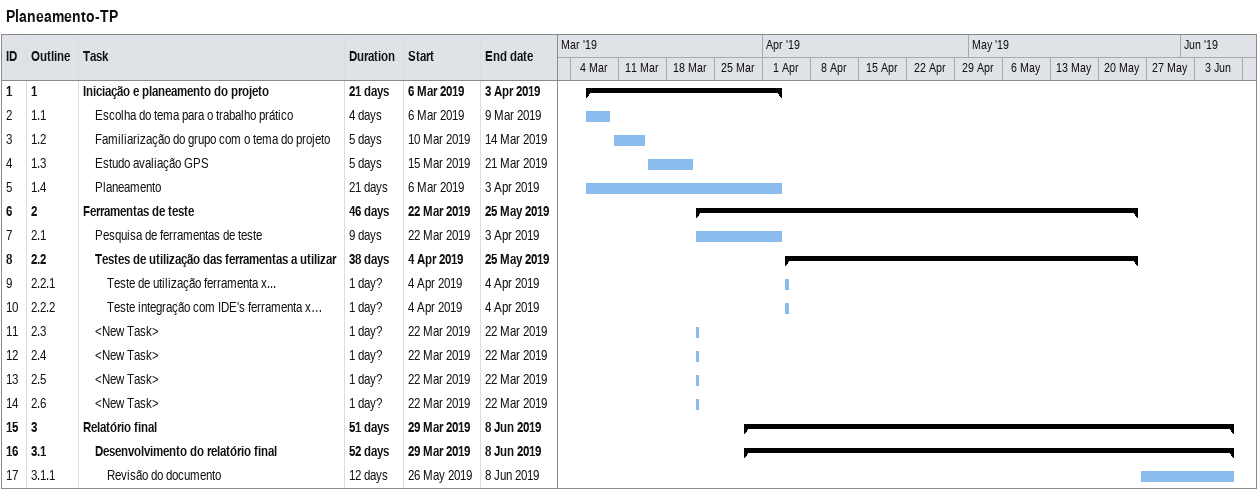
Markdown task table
Planeamento-TP

| ID | WBS | Task | Duration | Start | Finish |
|---|---|---|---|---|---|
| 1 | 1 | **Iniciação e planeamento do projeto** | 21d | 2019-03-06 | 2019-04-03 |
| 2 | 1.1 | Escolha do tema para o trabalho prático | 4d | 2019-03-06 | 2019-03-09 |
| 3 | 1.2 | Familiarização do grupo com o tema do projeto | 5d | 2019-03-10 | 2019-03-14 |
| 4 | 1.3 | Estudo avaliação GPS | 5d | 2019-03-15 | 2019-03-21 |
| 5 | 1.4 | Planeamento | 21d | 2019-03-06 | 2019-04-03 |
| 6 | 2 | **Ferramentas de teste** | 46d | 2019-03-22 | 2019-05-25 |
| 7 | 2.1 | Pesquisa de ferramentas de teste | 9d | 2019-03-22 | 2019-04-03 |
| 8 | 2.2 | **Testes de utilização das ferramentas a utilizar** | 38d | 2019-04-04 | 2019-05-25 |
| 9 | 2.2.1 | Teste de utilização ferramenta x... | 1d? | 2019-04-04 | 2019-04-04 |
| 10 | 2.2.2 | Teste integração com IDE's ferramenta x… | 1d? | 2019-04-04 | 2019-04-04 |
| 11 | 2.3 | <New Task> | 1d? | 2019-03-22 | 2019-03-22 |
| 12 | 2.4 | <New Task> | 1d? | 2019-03-22 | 2019-03-22 |
| 13 | 2.5 | <New Task> | 1d? | 2019-03-22 | 2019-03-22 |
| 14 | 2.6 | <New Task> | 1d? | 2019-03-22 | 2019-03-22 |
| 15 | 3 | **Relatório final** | 51d | 2019-03-29 | 2019-06-08 |
| 16 | 3.1 | **Desenvolvimento do relatório final** | 52d | 2019-03-29 | 2019-06-08 |
| 17 | 3.1.1 | Revisão do documento | 12d | 2019-05-26 | 2019-06-08 |
